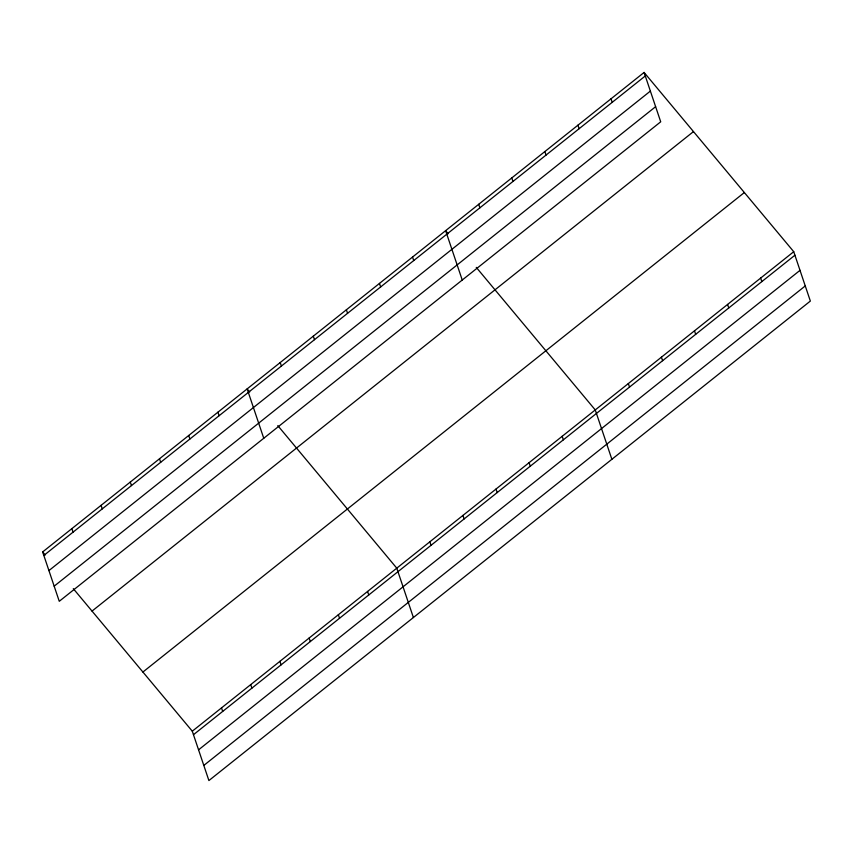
<?xml version="1.0" encoding="UTF-8"?>
<svg xmlns="http://www.w3.org/2000/svg" width="853" height="853" viewBox="0 0 853 853"><rect width="100%" height="100%" fill="white"/><g stroke="black" fill="none" stroke-linecap="round" stroke-linejoin="round"><path stroke-width="1.28" d="M644.1 72.441L660.712 121.808L59.262 601.301L42.65 551.934L644.1 72.441L793.738 251.699L810.35 301.066L208.9 780.559L192.288 731.192L73.294 588.645M43.834 555.452L645.284 75.96M48.93 570.582L650.381 91.09M54.176 586.171L655.626 106.678M92.028 611.089L693.478 131.597M142.909 672.036L744.349 192.543M192.288 731.192L793.738 251.699M193.471 734.71L794.921 255.218M198.557 749.84L800.007 270.348M203.814 765.429L805.253 285.936M448.177 233.733L445.618 230.673L462.241 280.051M476.273 267.384L595.255 409.93L611.868 459.298M249.694 391.964L247.146 388.904L263.758 438.282M277.79 425.626L396.773 568.162L413.396 617.529M42.65 551.934L45.209 554.994M760.652 278.067L761.836 281.586M727.577 304.436L728.761 307.954M694.491 330.815L695.675 334.333M611.015 98.809L612.209 102.328M661.416 357.183L662.6 360.702M577.939 125.178L579.123 128.707M628.33 383.551L629.525 387.07M544.864 151.557L546.048 155.075M511.779 177.925L512.962 181.444M562.18 436.299L563.364 439.817M478.704 204.304L479.887 207.823M529.095 462.667L530.278 466.186M496.019 489.046L497.203 492.565M412.543 257.041L413.726 260.56M462.934 515.415L464.117 518.933M379.457 283.42L380.641 286.939M429.859 541.783L431.042 545.302M346.382 309.788L347.566 313.307M313.307 336.157L314.49 339.675M367.568 591.449L368.752 594.967M280.221 362.536L281.405 366.054M338.353 614.736L339.537 618.254M309.138 638.033L310.321 641.552M217.931 412.191L219.114 415.71M279.923 661.32L281.106 664.839M188.716 435.488L189.899 439.007M250.707 684.607L251.891 688.126M159.5 458.775L160.684 462.294M221.503 707.894L222.686 711.413M130.285 482.062L131.479 485.581M101.08 505.349L102.264 508.868M71.865 528.647L73.049 532.165"/></g></svg>
